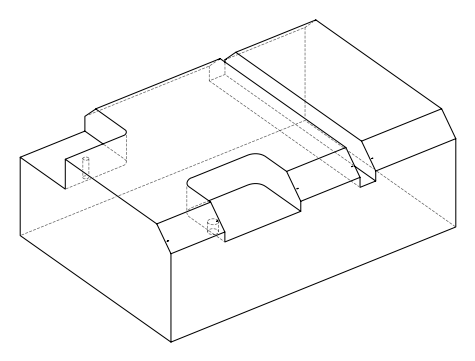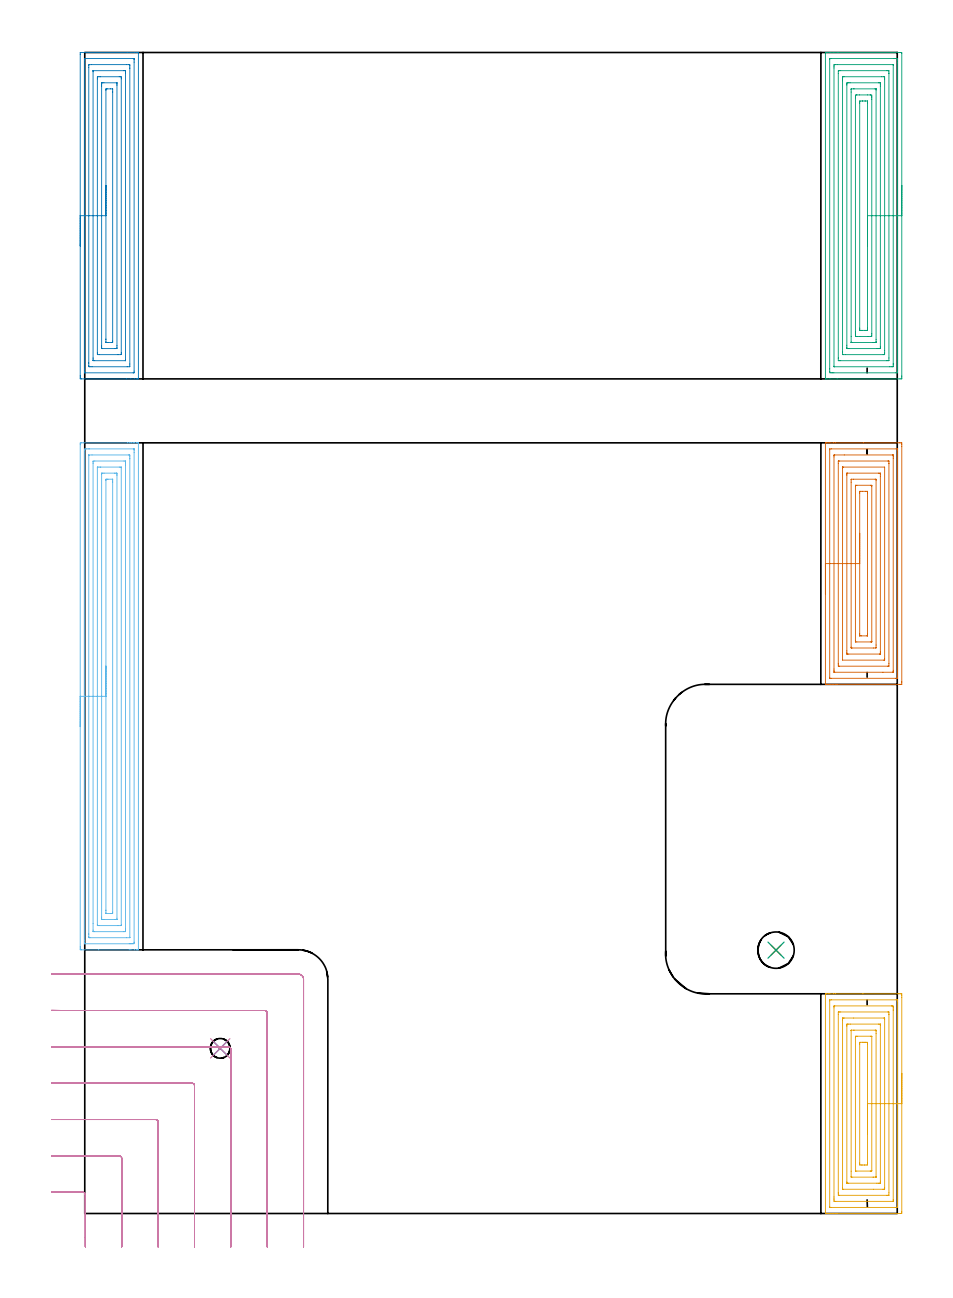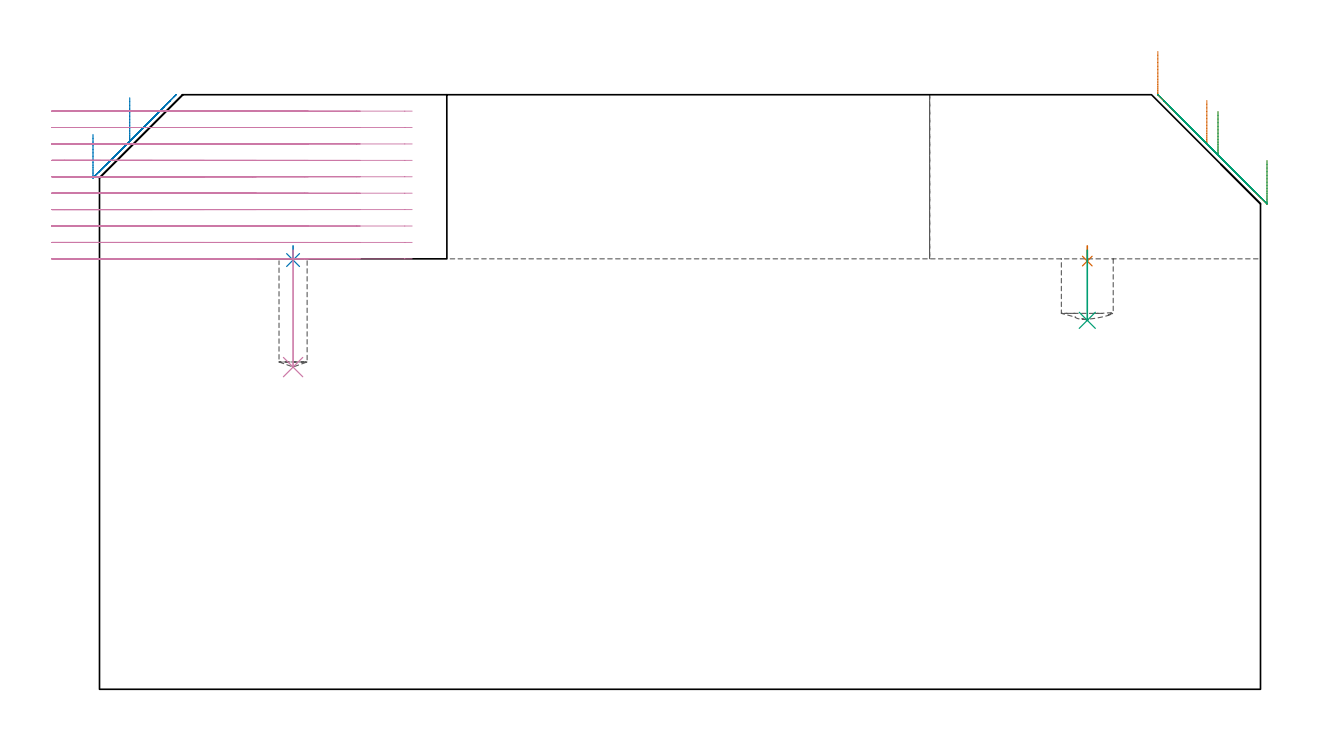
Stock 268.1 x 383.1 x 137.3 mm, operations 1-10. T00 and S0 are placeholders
(PLAN: 12 operations, 4 tool changes, 84.8 min)
(1 SPOT_DRILL | STEP1POCKET | NXT0321_9005460120000 | 0.04 min | 4175 mm3)
(2 SPOT_DRILL_1 | STEP1POCKET_1 | NXT0321_9005460120000 | 0.04 min | 4149 mm3)
(3 DRILL_BLIND_HOLE_INTO_CENTER | STEP1POCKET | NXT0301_128 | 0.07 min | 1577 mm3)
(4 DRILL_BLIND_HOLE_INTO_CENTER_1 | STEP1POCKET_1 | NXT0301_036 | 0.12 min | 812 mm3)
(5 AREA_MILL | FG_CHAMFER_SURFACE | UGT0205_001 | 5.67 min | 25658 mm3)
(6 AREA_MILL_1 | FG_CHAMFER_SURFACE_1 | UGT0205_001 | 9.72 min | 33712 mm3)
(7 AREA_MILL_2 | FG_CHAMFER_SURFACE_2 | UGT0205_001 | 6.19 min | 30589 mm3)
(8 AREA_MILL_3 | FG_CHAMFER_SURFACE_3 | UGT0205_001 | 6.38 min | 21287 mm3)
(9 AREA_MILL_4 | FG_CHAMFER_SURFACE_4 | UGT0205_001 | 8.21 min | 36836 mm3)
(10 MILL_CORNER_NOTCH_RECTANGULAR | CORNER_NOTCH_RECTANGULAR | NXT0201_012 | Follow Part, ap 4, ae 75% | 15.89 min | 258187 mm3)
(11 MILL_SLOT | SLOT_PARTIAL_RECTANGULAR | NXT0201_012 | Follow Part, ap 4, ae 75% | 20.29 min | 283174 mm3)
(12 MILL_RECTANGULAR_SLOT | SLOT_RECTANGULAR | NXT0201_012 | Follow Part, ap 4, ae 75% | 12.17 min | 206254 mm3)
(TOOL NXT0321_9005460120000 | NC Spot Drill, 142deg, 12mm, Carbide, Uncoated | D12 PA142 FL30 Z2)
(TOOL NXT0301_128 | Carbide Drill 12mm [861.1-1200-036A1-GP GC34] | D12 PA150 FL37.4 Z2)
(TOOL NXT0301_036 | Carbide Drill 6.5mm [860.1-0650-033A1-MM 2214] | D6.5 PA140 FL53 Z2)
(TOOL UGT0205_001 | Chamfer Mill 20 x 3 x 45 deg. | D20 FL50 Z2)
(TOOL NXT0201_012 | ENDMILL 16mm [2P460-1600-NA 1630] | D16 FL38 Z6)
(OP 1 SPOT_DRILL)
G17 G21 G94 G90
T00 M6
G54
G17 G0 G90 X228.1 Y86.9 S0 M3
G43 Z147.3 H0
G94 G81 G98 Z98.884 F250. R102.4
G80
M5
M2
(OP 2 SPOT_DRILL_1)
G17 G21 G94 G90
T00 M6
G54
G17 G0 G90 X44.7 Y54.5 S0 M3
G43 Z147.3 H0
G94 G81 G98 Z99.12 F250. R102.4
G80
M5
M2
(OP 3 DRILL_BLIND_HOLE_INTO_CENTER)
G17 G21 G94 G90
T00 M6
G54
G17 G0 G90 X228.1 Y86.9 S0 M3
G43 Z147.3 H1
G94 G81 G98 Z85.2 F250. R101.4
G80
M5
M2
(OP 4 DRILL_BLIND_HOLE_INTO_CENTER_1)
G17 G21 G94 G90
T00 M6
G54
G17 G0 G90 X44.7 Y54.5 S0 M3
G43 Z147.3 H1
G94 G81 G98 Z74.4 F250. R101.4
G80
M5
M2
(OP 5 AREA_MILL)
G17 G21 G94 G90
T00 M6
G54
G17 G0 G90 X269.6 Y46.25 S1061 M3
G43 Z147.3 H0
Z122.1
G94 G1 Y46.212 Z121.228 F250.
Y46.098 Z120.364
Y45.909 Z119.512
Y45.647 Z118.68
Y45.313 Z117.874
Y44.91 Z117.1
Y44.442 Z116.364
Y43.91 Z115.672
Y43.321 Z115.029
Y42.678 Z114.44
Y41.986 Z113.908
Y41.25 Z113.44
Y40.476 Z113.037
Y39.67 Z112.703
Y38.838 Z112.441
Y37.986 Z112.252
Y37.122 Z112.138
Y36.25 Z112.1
Y0.592
X269.596 Y0.275 Z112.102
X269.591 Y0.01 Z112.106
X269.321 Y0. Z112.376
X248.241 Z133.454
X247.65 Z134.044
X247.05 Z134.646
X246.759 Z134.937
X246.16 Z135.536
X245.869 Z135.826
X245.286 Z136.413
X244.978 Z136.721
X244.778 Z136.921
X244.443 Z137.248
X244.409 Z137.281
X244.402 Y0.007 Z137.288
X244.4 Y0.145 Z137.3
Y72.354
X244.403 Y72.49 Z137.288
X244.441 Y72.493 Z137.25
X244.778 Y72.5 Z136.921
X245.286 Z136.413
X245.869 Z135.826
X247.051 Z134.646
X247.65 Z134.044
X256.777 Z124.92
X268.431 Z113.266
X269.022 Y72.497 Z112.675
X269.591 Y72.493 Z112.106
X269.593 Y72.481 Z112.104
X269.599 Y71.908 Z112.101
X269.6 Y71.33 Z112.1
Y36.25
X268.186 Z113.514
Y2.32
X268.185 Y2.266 Z113.515
X268.181 Y2.157 Z113.519
X268.171 Y2.01 Z113.529
X268.131 Y2.007 Z113.569
X267.614 Y2.001 Z114.086
X246.242 Z135.458
X245.869 Y2.007 Z135.831
X245.822 Y2.01 Z135.878
X245.816 Y2.211 Z135.884
X245.815 Y2.32 Z135.885
X245.814 Y70.18 Z135.886
X245.815 Y70.235 Z135.885
X245.819 Y70.343 Z135.881
X245.829 Y70.49 Z135.871
X245.869 Y70.493 Z135.831
X246.386 Y70.499 Z135.314
X267.758 Z113.942
X268.131 Y70.493 Z113.569
X268.178 Y70.49 Z113.522
X268.183 Y70.289 Z113.517
X268.185 Y70.18 Z113.515
X268.186 Y36.25 Z113.514
X266.772 Z114.928
X266.771 Y4.628 Z114.929
X266.768 Y4.157 Z114.932
X266.766 Y4.053 Z114.934
X266.763 Y4.01 Z114.937
X266.665 Y4.006 Z115.035
X266.507 Y4.001 Z115.193
X247.806 Z133.894
X247.65 Y4.004 Z134.05
X247.493 Y4.01 Z134.207
X247.235 Y4.026 Z134.465
X247.233 Y4.157 Z134.467
X247.23 Y4.578 Z134.47
X247.229 Y5.049 Z134.471
X247.228 Y5.471 Z134.472
X247.229 Y67.872 Z134.471
X247.232 Y68.343 Z134.468
X247.234 Y68.447 Z134.466
X247.237 Y68.49 Z134.463
X247.335 Y68.494 Z134.365
X247.493 Y68.499 Z134.207
X266.194 Z115.506
X266.35 Y68.496 Z115.35
X266.507 Y68.49 Z115.193
X266.765 Y68.474 Z114.935
X266.767 Y68.343 Z114.933
X266.77 Y67.922 Z114.93
X266.771 Y67.451 Z114.929
X266.772 Y67.029 Z114.928
Y36.25
X265.357 Z116.343
Y6.832
X265.351 Y6.049 Z116.349
X265.343 Y6.01 Z116.357
X265.296 Y6.005 Z116.404
X265.192 Y6.002 Z116.508
X264.985 Y6. Z116.715
X264.569 Z117.131
X248.988 Z132.712
X248.797 Y6.002 Z132.903
X248.702 Y6.005 Z132.998
X248.658 Y6.01 Z133.042
X248.65 Y6.036 Z133.05
X248.643 Y6.729 Z133.057
Y6.832
Y65.668
X248.649 Y66.451 Z133.051
X248.657 Y66.49 Z133.043
X248.704 Y66.495 Z132.996
X248.808 Y66.498 Z132.892
X249.015 Y66.5 Z132.685
X249.431 Z132.269
X265.012 Z116.688
X265.203 Y66.499 Z116.497
X265.298 Y66.495 Z116.402
X265.342 Y66.49 Z116.358
X265.35 Y66.464 Z116.35
X265.357 Y65.771 Z116.343
Y65.668
Y36.25
X263.943 Z117.757
Y8.615
X263.942 Y8.351 Z117.758
X263.938 Y8.086 Z117.762
X263.936 Y8.018 Z117.764
X263.908 Y8.01 Z117.792
X263.832 Y8.005 Z117.868
X263.679 Y8.001 Z118.021
X263.402 Y8. Z118.298
X260.285 Z121.415
X250.321 Y8.001 Z131.379
X250.117 Y8.003 Z131.583
X250.082 Y8.006 Z131.618
X250.068 Y8.009 Z131.632
X250.064 Y8.034 Z131.636
X250.06 Y8.174 Z131.64
X250.057 Y8.35 Z131.643
Y63.885
X250.058 Y64.149 Z131.642
X250.062 Y64.414 Z131.638
X250.064 Y64.482 Z131.636
X250.092 Y64.49 Z131.608
X250.168 Y64.495 Z131.532
X250.321 Y64.499 Z131.379
X250.598 Y64.5 Z131.102
X253.715 Z127.985
X263.679 Y64.499 Z118.021
X263.883 Y64.497 Z117.817
X263.918 Y64.494 Z117.782
X263.932 Y64.491 Z117.768
X263.936 Y64.466 Z117.764
X263.94 Y64.326 Z117.76
X263.942 Y64.15 Z117.758
X263.943 Y36.25 Z117.757
X262.529 Z119.171
X262.528 Y10.658 Z119.172
X262.527 Y10.398 Z119.173
X262.524 Y10.082 Z119.176
X262.522 Y10.013 Z119.178
X262.427 Y10.007 Z119.273
X262.293 Y10.002 Z119.407
X261.898 Y10. Z119.802
X261.404 Z120.296
X252.102 Z129.598
X251.607 Y10.002 Z130.093
X251.5 Y10.008 Z130.2
X251.48 Y10.01 Z130.22
X251.477 Y10.046 Z130.223
X251.474 Y10.135 Z130.226
X251.472 Y10.398 Z130.228
X251.471 Y61.842 Z130.229
X251.473 Y62.102 Z130.227
X251.476 Y62.418 Z130.224
X251.478 Y62.487 Z130.222
X251.573 Y62.493 Z130.127
X251.707 Y62.498 Z129.993
X252.102 Y62.5 Z129.598
X252.596 Z129.104
X261.898 Z119.802
X262.393 Y62.498 Z119.307
X262.5 Y62.492 Z119.2
X262.52 Y62.49 Z119.18
X262.523 Y62.455 Z119.177
X262.526 Y62.364 Z119.174
X262.528 Y62.102 Z119.172
X262.529 Y36.25 Z119.171
X261.115 Z120.585
X261.114 Y12.181 Z120.586
Y12.074
X261.111 Y12.038 Z120.589
X261.108 Y12.016 Z120.592
X261.096 Y12.01 Z120.604
X261.007 Y12.006 Z120.693
X260.297 Y12. Z121.403
X260.117 Z121.583
X253.173 Z128.527
X252.993 Y12.003 Z128.707
X252.933 Y12.006 Z128.767
X252.892 Y12.011 Z128.808
X252.889 Y12.073 Z128.811
X252.886 Y12.181 Z128.814
X252.885 Y13.963 Z128.815
Y60.319
X252.886 Y60.426 Z128.814
X252.889 Y60.462 Z128.811
X252.892 Y60.484 Z128.808
X252.904 Y60.49 Z128.796
X252.993 Y60.494 Z128.707
X253.703 Y60.5 Z127.997
X253.883 Z127.817
X260.827 Z120.873
X261.007 Y60.497 Z120.693
X261.067 Y60.494 Z120.633
X261.108 Y60.489 Z120.592
X261.111 Y60.427 Z120.589
X261.114 Y60.319 Z120.586
Y60.212
X261.115 Y59.428 Z120.585
Y36.25
X259.7 Z122.
Y14.222
X259.697 Y14.096 Z122.003
X259.694 Y14.02 Z122.006
X259.653 Y14.01 Z122.048
X259.226 Y14.001 Z122.474
X259.19 Y14. Z122.51
X254.737 Z126.963
X254.356 Y14.007 Z127.344
X254.313 Y14.01 Z127.387
X254.306 Y14.036 Z127.394
X254.301 Y14.084 Z127.399
X254.3 Y14.131 Z127.4
Y58.278
X254.303 Y58.404 Z127.397
X254.306 Y58.48 Z127.394
X254.347 Y58.49 Z127.353
X254.774 Y58.499 Z126.926
X254.81 Y58.5 Z126.89
X259.263 Z122.437
X259.644 Y58.493 Z122.056
X259.687 Y58.49 Z122.013
X259.694 Y58.464 Z122.006
X259.699 Y58.416 Z122.001
X259.7 Y58.369 Z122.
Y36.25
X258.286 Z123.414
Y16.638
X258.282 Y16.217 Z123.418
X258.279 Y16.016 Z123.421
X258.076 Y16.007 Z123.624
X257.445 Y16.001 Z124.255
X257.192 Y16. Z124.508
X256.555 Y16.001 Z125.145
X256.3 Y16.002 Z125.4
X255.824 Y16.01 Z125.876
X255.721 Y16.025 Z125.979
X255.714 Y16.638 Z125.986
Y55.862
X255.718 Y56.283 Z125.982
X255.721 Y56.484 Z125.979
X255.924 Y56.493 Z125.776
X256.555 Y56.499 Z125.145
X256.808 Y56.5 Z124.892
X257.445 Y56.499 Z124.255
X257.7 Y56.498 Z124.
X258.176 Y56.49 Z123.524
X258.279 Y56.475 Z123.421
X258.286 Y55.862 Z123.414
Y36.25
Y35.378 Z123.452
Y34.514 Z123.566
Y33.662 Z123.754
Y32.83 Z124.017
Y32.024 Z124.351
Y31.25 Z124.753
Y30.514 Z125.222
Y29.822 Z125.753
Y29.179 Z126.343
Y28.59 Z126.986
Y28.058 Z127.678
Y27.59 Z128.414
Y27.187 Z129.188
Y26.853 Z129.994
Y26.591 Z130.826
Y26.402 Z131.677
Y26.288 Z132.542
Y26.25 Z133.414
G0 Z147.3
M5
M2
(OP 6 AREA_MILL_1)
G17 G21 G94 G90
T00 M6
G54
G17 G0 G90 X-1.5 Y160.65 S1061 M3
G43 Z147.3 H0
Z128.1
G94 G1 Y160.688 Z127.228 F250.
Y160.802 Z126.363
Y160.991 Z125.512
Y161.253 Z124.68
Y161.587 Z123.874
Y161.99 Z123.1
Y162.459 Z122.364
Y162.99 Z121.672
Y163.579 Z121.029
Y164.222 Z120.439
Y164.914 Z119.908
Y165.65 Z119.44
Y166.424 Z119.037
Y167.23 Z118.703
Y168.062 Z118.441
Y168.914 Z118.252
Y169.778 Z118.138
Y170.65 Z118.1
Y253.688
X-1.497 Y254.083 Z118.102
X-1.492 Y254.29 Z118.105
X-1.11 Y254.295 Z118.488
X-0.509 Y254.3 Z119.088
X14.078 Z133.672
X14.678 Z134.272
X15.231 Z134.828
X15.555 Z135.151
X16.108 Z135.704
X16.432 Z136.027
X17.081 Z136.68
X17.411 Z137.011
X17.557 Y254.298 Z137.15
X17.698 Y254.29 Z137.288
X17.7 Y254.135 Z137.3
Y87.165
X17.698 Y87.01 Z137.288
X17.557 Y87.002 Z137.15
X17.411 Y87. Z137.01
X17.081 Z136.68
X16.432 Z136.027
X15.231 Z134.828
X14.678 Z134.272
X4.592 Z124.189
X-1.11 Z118.488
X-1.492 Y87.01 Z118.105
X-1.497 Y87.218 Z118.102
X-1.499 Y87.612 Z118.101
X-1.5 Y88.009 Z118.1
Y170.65
X-0.086 Z119.514
X-0.085 Y251.753 Z119.515
X-0.084 Y251.903 Z119.516
X-0.079 Y252.265 Z119.521
X0.263 Y252.291 Z119.863
X0.645 Y252.297 Z120.245
X1.132 Y252.3 Z120.732
X1.522 Z121.122
X16.042 Z135.642
X16.218 Y252.298 Z135.818
X16.247 Y252.295 Z135.847
X16.275 Y252.291 Z135.875
X16.279 Y252.253 Z135.879
X16.284 Y252.054 Z135.884
X16.285 Y251.903 Z135.885
X16.286 Y251.159 Z135.886
X16.285 Y89.547 Z135.885
X16.284 Y89.397 Z135.884
X16.279 Y89.035 Z135.879
X15.936 Y89.009 Z135.536
X15.555 Y89.003 Z135.155
X15.068 Y89. Z134.668
X14.678 Z134.278
X0.158 Z119.758
X-0.018 Y89.002 Z119.582
X-0.048 Y89.005 Z119.552
X-0.075 Y89.009 Z119.525
X-0.079 Y89.047 Z119.521
X-0.084 Y89.246 Z119.516
X-0.085 Y89.397 Z119.515
X-0.086 Y90.141 Z119.514
Y170.65
X1.328 Z120.928
X1.329 Y250.117 Z120.929
X1.33 Y250.215 Z120.93
X1.333 Y250.264 Z120.933
X1.335 Y250.283 Z120.935
X1.348 Y250.294 Z120.948
X2.399 Y250.3 Z121.999
X14.5 Y250.299 Z134.1
X14.678 Y250.295 Z134.278
X14.852 Y250.29 Z134.452
X14.864 Y250.117 Z134.464
X14.868 Y249.924 Z134.468
X14.871 Y249.224 Z134.471
Y249.027
Y91.183
X14.87 Y91.085 Z134.47
X14.867 Y91.036 Z134.467
X14.865 Y91.017 Z134.465
X14.852 Y91.006 Z134.452
X13.801 Y91. Z133.401
X1.7 Y91.001 Z121.3
X1.522 Y91.005 Z121.122
X1.348 Y91.01 Z120.948
X1.335 Y91.183 Z120.935
X1.332 Y91.376 Z120.932
X1.329 Y92.076 Z120.929
Y92.273
X1.328 Y170.65 Z120.928
X2.743 Z122.343
Y247.438
X2.745 Y247.978 Z122.345
X2.749 Y248.162 Z122.349
X2.754 Y248.29 Z122.354
X3.307 Y248.3 Z122.907
X12.955 Z132.555
X13.345 Y248.293 Z132.945
X13.438 Y248.29 Z133.038
X13.45 Y248.234 Z133.05
X13.452 Y248.165 Z133.052
X13.456 Y247.789 Z133.056
X13.457 Y247.438 Z133.057
Y246.895
Y93.862
X13.454 Y93.322 Z133.054
X13.451 Y93.138 Z133.051
X13.446 Y93.01 Z133.046
X12.893 Y93. Z132.493
X3.245 Z122.845
X2.855 Y93.007 Z122.455
X2.762 Y93.01 Z122.362
X2.75 Y93.066 Z122.35
X2.748 Y93.135 Z122.348
X2.744 Y93.511 Z122.344
X2.743 Y95.648 Z122.343
Y170.65
X4.157 Z123.757
Y246.097
X4.159 Y246.208 Z123.759
X4.161 Y246.263 Z123.761
X4.163 Y246.283 Z123.763
X4.183 Y246.29 Z123.783
X4.397 Y246.297 Z123.997
X5.03 Y246.3 Z124.63
X5.271 Z124.871
X11.411 Y246.299 Z131.011
X11.908 Y246.293 Z131.508
X12.025 Y246.29 Z131.625
X12.037 Y246.283 Z131.637
X12.039 Y246.262 Z131.639
X12.041 Y246.208 Z131.641
X12.042 Y246.097 Z131.642
Y95.203
X12.041 Y95.092 Z131.641
X12.039 Y95.037 Z131.639
X12.037 Y95.017 Z131.637
X12.017 Y95.01 Z131.617
X11.803 Y95.003 Z131.403
X11.17 Y95. Z130.77
X10.929 Z130.529
X4.788 Y95.001 Z124.388
X4.292 Y95.007 Z123.892
X4.175 Y95.01 Z123.775
X4.163 Y95.017 Z123.763
X4.161 Y95.038 Z123.761
X4.159 Y95.092 Z123.759
X4.157 Y95.203 Z123.757
Y170.65
X5.571 Z125.171
Y243.867
X5.572 Y244.208 Z125.172
X5.575 Y244.257 Z125.175
X5.577 Y244.281 Z125.177
X5.59 Y244.29 Z125.19
X5.694 Y244.295 Z125.294
X5.907 Y244.298 Z125.507
X6.359 Y244.3 Z125.959
X9.867 Z129.467
X10.293 Y244.299 Z129.893
X10.435 Y244.298 Z130.035
X10.548 Y244.294 Z130.148
X10.617 Y244.29 Z130.217
X10.622 Y244.208 Z130.222
X10.626 Y243.867 Z130.226
X10.628 Y243.525 Z130.228
X10.629 Y97.433 Z130.229
X10.628 Y97.092 Z130.228
X10.625 Y97.043 Z130.225
X10.622 Y97.019 Z130.222
X10.61 Y97.01 Z130.21
X10.505 Y97.005 Z130.105
X10.293 Y97.002 Z129.893
X9.841 Y97. Z129.441
X6.333 Z125.933
X5.907 Z125.507
X5.765 Y97.002 Z125.365
X5.652 Y97.006 Z125.252
X5.583 Y97.01 Z125.183
X5.578 Y97.092 Z125.178
X5.574 Y97.433 Z125.174
X5.572 Y97.775 Z125.172
X5.571 Y170.65 Z125.171
X6.985 Z126.585
Y241.876
X6.987 Y242.081 Z126.587
X6.99 Y242.252 Z126.59
X6.992 Y242.286 Z126.592
X7.088 Y242.292 Z126.688
X7.231 Y242.297 Z126.831
X7.446 Y242.3 Z127.046
X7.661 Z127.261
X9.202 Y242.298 Z128.802
X9.207 Y242.294 Z128.807
X9.21 Y242.29 Z128.81
X9.213 Y242.081 Z128.813
X9.215 Y241.393 Z128.815
Y241.188
X9.214 Y99.424 Z128.814
X9.213 Y99.219 Z128.813
X9.21 Y99.048 Z128.81
X9.208 Y99.014 Z128.808
X9.112 Y99.008 Z128.712
X8.969 Y99.003 Z128.569
X8.753 Y99. Z128.353
X8.538 Z128.138
X6.998 Y99.001 Z126.598
X6.993 Y99.006 Z126.593
X6.99 Y99.01 Z126.59
X6.987 Y99.219 Z126.587
X6.985 Y99.907 Z126.585
Y100.112
Y170.65
Y171.522 Z126.623
Y172.387 Z126.737
Y173.238 Z126.926
Y174.07 Z127.188
Y174.876 Z127.522
Y175.65 Z127.925
Y176.386 Z128.394
Y177.078 Z128.925
Y177.721 Z129.514
Y178.31 Z130.157
Y178.842 Z130.849
Y179.31 Z131.585
Y179.713 Z132.359
Y180.047 Z133.165
Y180.309 Z133.997
Y180.498 Z134.849
Y180.612 Z135.714
Y180.65 Z136.585
G0 Z147.3
M5
M2
(OP 7 AREA_MILL_2)
G17 G21 G94 G90
T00 M6
G54
G17 G0 G90 X244.4 Y204.45 S1061 M3
G43 Z147.3 H0
G94 G1 Y204.488 Z146.428 F250.
Y204.602 Z145.563
Y204.791 Z144.712
Y205.053 Z143.88
Y205.387 Z143.074
Y205.79 Z142.3
Y206.258 Z141.564
Y206.79 Z140.872
Y207.379 Z140.229
Y208.022 Z139.64
Y208.714 Z139.108
Y209.45 Z138.64
Y210.224 Z138.237
Y211.03 Z137.903
Y211.862 Z137.641
Y212.713 Z137.452
Y213.578 Z137.338
Y214.45 Z137.3
Y254.146
X244.402 Y254.292 Z137.288
X244.409 Y254.294 Z137.282
X244.445 Y254.297 Z137.246
X244.799 Y254.3 Z136.9
X245.255 Z136.445
X245.869 Z135.826
X247.066 Z134.631
X247.65 Z134.044
X256.927 Z124.77
X268.73 Z112.967
X269.022 Y254.298 Z112.675
X269.591 Y254.293 Z112.106
X269.593 Y254.273 Z112.104
X269.598 Y253.7 Z112.102
X269.6 Y253.121 Z112.1
Y175.513
X269.599 Y175.2 Z112.101
X269.593 Y174.627 Z112.104
X269.591 Y174.607 Z112.106
X269.022 Y174.6 Z112.675
X248.248 Z133.446
X247.65 Z134.044
X247.066 Z134.631
X246.759 Z134.937
X246.176 Z135.521
X245.869 Z135.826
X245.255 Z136.445
X244.978 Z136.721
X244.799 Z136.901
X244.446 Z137.245
X244.409 Z137.281
X244.402 Y174.607 Z137.288
X244.4 Y174.753 Z137.3
Y214.45
X245.814 Z135.886
X245.815 Y252.025 Z135.885
X245.819 Y252.134 Z135.881
X245.827 Y252.29 Z135.873
X245.869 Y252.293 Z135.831
X246.376 Y252.299 Z135.324
X267.749 Z113.951
X268.131 Y252.292 Z113.569
X268.179 Y252.289 Z113.521
X268.184 Y252.08 Z113.516
X268.185 Y251.971 Z113.515
Y176.875
X268.181 Y176.766 Z113.519
X268.172 Y176.61 Z113.528
X268.131 Y176.607 Z113.569
X267.623 Y176.601 Z114.077
X246.251 Z135.449
X245.869 Y176.608 Z135.831
X245.821 Y176.612 Z135.879
X245.816 Y176.82 Z135.884
X245.814 Y176.929 Z135.886
Y214.45
X247.228 Z134.472
X247.229 Y249.662 Z134.471
X247.23 Y250.132 Z134.47
X247.233 Y250.237 Z134.467
X247.235 Y250.281 Z134.465
X247.315 Y250.29 Z134.385
X247.484 Y250.298 Z134.216
X250.62 Y250.3 Z131.08
X266.518 Y250.299 Z115.182
X266.63 Y250.297 Z115.07
X266.719 Y250.293 Z114.981
X266.765 Y250.287 Z114.935
X266.767 Y250.271 Z114.933
X266.769 Y250.132 Z114.931
X266.771 Y249.71 Z114.929
X266.772 Y249.24 Z114.928
X266.771 Y179.238 Z114.929
X266.769 Y178.768 Z114.931
X266.767 Y178.663 Z114.933
X266.765 Y178.619 Z114.935
X266.685 Y178.61 Z115.015
X266.516 Y178.602 Z115.184
X263.38 Y178.6 Z118.32
X247.482 Y178.601 Z134.218
X247.37 Y178.603 Z134.33
X247.281 Y178.607 Z134.419
X247.235 Y178.613 Z134.465
X247.233 Y178.629 Z134.467
X247.23 Y178.768 Z134.47
X247.229 Y179.19 Z134.471
X247.228 Y179.66 Z134.472
Y214.45
X248.643 Z133.057
Y247.456
X248.647 Y248.24 Z133.053
X248.649 Y248.288 Z133.051
X248.694 Y248.292 Z133.006
X248.799 Y248.297 Z132.901
X249.009 Y248.299 Z132.691
X265.011 Z116.689
X265.209 Y248.297 Z116.491
X265.307 Y248.294 Z116.393
X265.35 Y248.29 Z116.35
X265.351 Y248.256 Z116.349
X265.357 Y247.559 Z116.343
Y247.456
Y181.444
X265.353 Y180.66 Z116.347
X265.35 Y180.612 Z116.35
X265.306 Y180.608 Z116.394
X265.201 Y180.603 Z116.499
X264.991 Y180.601 Z116.709
X248.989 Z132.711
X248.791 Y180.603 Z132.909
X248.693 Y180.606 Z133.007
X248.65 Y180.61 Z133.05
X248.649 Y180.644 Z133.051
X248.643 Y181.341 Z133.057
Y181.444
Y214.45
X250.057 Z131.643
Y245.936
X250.059 Y246.201 Z131.641
X250.061 Y246.276 Z131.639
X250.064 Y246.291 Z131.636
X250.068 Y246.294 Z131.632
X250.086 Y246.297 Z131.614
X250.164 Y246.299 Z131.536
X250.321 Y246.3 Z131.379
X263.943 Y246.299 Z117.757
Y182.964
X263.941 Y182.699 Z117.759
X263.939 Y182.624 Z117.761
X263.936 Y182.609 Z117.764
X263.932 Y182.606 Z117.768
X263.914 Y182.603 Z117.786
X263.836 Y182.601 Z117.864
X263.679 Y182.6 Z118.021
X250.058 Z131.642
X250.057 Y214.45 Z131.643
X251.471 Z130.229
Y243.628
X251.472 Y243.888 Z130.228
X251.475 Y244.204 Z130.225
X251.478 Y244.28 Z130.222
X251.48 Y244.29 Z130.22
X251.504 Y244.294 Z130.196
X251.553 Y244.297 Z130.147
X251.691 Y244.3 Z130.009
X261.898 Z119.802
X262.379 Y244.298 Z119.321
X262.498 Y244.292 Z119.202
X262.522 Y244.289 Z119.178
X262.524 Y244.248 Z119.176
X262.527 Y244.149 Z119.173
X262.528 Y243.888 Z119.172
X262.529 Y243.255 Z119.171
Y185.272
X262.528 Y185.012 Z119.172
X262.525 Y184.696 Z119.175
X262.522 Y184.62 Z119.178
X262.52 Y184.61 Z119.18
X262.496 Y184.606 Z119.204
X262.446 Y184.603 Z119.254
X262.309 Y184.6 Z119.391
X252.102 Z129.598
X251.621 Y184.602 Z130.079
X251.502 Y184.608 Z130.198
X251.478 Y184.611 Z130.222
X251.476 Y184.652 Z130.224
X251.473 Y184.751 Z130.227
X251.472 Y185.012 Z130.228
X251.471 Y185.645 Z130.229
Y214.45
X252.885 Z128.815
Y241.319
X252.89 Y242.103 Z128.81
X252.892 Y242.205 Z128.808
X252.901 Y242.29 Z128.799
X252.993 Y242.292 Z128.707
X253.688 Y242.299 Z128.012
X260.813 Z120.887
X261.007 Y242.293 Z120.693
X261.071 Y242.29 Z120.629
X261.108 Y242.275 Z120.592
X261.111 Y242.211 Z120.589
X261.113 Y242.103 Z120.587
X261.114 Y241.996 Z120.586
Y187.581
X261.11 Y186.796 Z120.59
X261.108 Y186.695 Z120.592
X261.099 Y186.61 Z120.601
X261.007 Y186.608 Z120.693
X260.312 Y186.601 Z121.388
X253.187 Z128.513
X252.993 Y186.607 Z128.707
X252.929 Y186.61 Z128.771
X252.892 Y186.625 Z128.808
X252.889 Y186.689 Z128.811
X252.887 Y186.796 Z128.813
X252.886 Y186.904 Z128.814
X252.885 Y214.45 Z128.815
X254.299 Z127.401
X254.3 Y240.061 Z127.4
X254.301 Y240.187 Z127.399
X254.304 Y240.271 Z127.396
X254.307 Y240.288 Z127.393
X254.313 Y240.292 Z127.387
X254.338 Y240.295 Z127.362
X254.774 Y240.3 Z126.926
X259.246 Z122.454
X259.655 Y240.29 Z122.045
X259.694 Y240.284 Z122.006
X259.697 Y240.253 Z122.003
X259.699 Y240.206 Z122.001
X259.7 Y240.159 Z122.
Y239.844
Y188.839
X259.699 Y188.713 Z122.001
X259.696 Y188.629 Z122.004
X259.693 Y188.612 Z122.007
X259.687 Y188.608 Z122.013
X259.662 Y188.605 Z122.038
X259.226 Y188.6 Z122.474
X254.754 Z126.946
X254.345 Y188.61 Z127.355
X254.306 Y188.616 Z127.394
X254.303 Y188.647 Z127.397
X254.301 Y188.694 Z127.399
X254.3 Y188.74 Z127.4
Y189.056
X254.299 Y214.45 Z127.401
X255.714 Z125.986
Y237.643
X255.717 Y238.064 Z125.983
X255.721 Y238.273 Z125.979
X255.722 Y238.29 Z125.978
X255.748 Y238.293 Z125.952
X255.806 Y238.297 Z125.894
X255.9 Y238.3 Z125.8
X256.555 Z125.145
X257.68 Z124.02
X258.182 Y238.298 Z123.518
X258.233 Y238.295 Z123.467
X258.269 Y238.29 Z123.431
X258.28 Y238.285 Z123.42
X258.281 Y238.267 Z123.419
X258.284 Y238.076 Z123.416
X258.286 Y237.693 Z123.414
Y237.643
Y191.257
X258.283 Y190.836 Z123.417
X258.279 Y190.627 Z123.421
X258.278 Y190.61 Z123.422
X258.252 Y190.607 Z123.448
X258.194 Y190.603 Z123.506
X258.1 Y190.6 Z123.6
X256.32 Z125.38
X255.818 Y190.602 Z125.882
X255.767 Y190.605 Z125.933
X255.731 Y190.61 Z125.969
X255.72 Y190.615 Z125.98
X255.719 Y190.633 Z125.981
X255.716 Y190.824 Z125.984
X255.714 Y191.207 Z125.986
Y191.257
Y214.45
Y215.322 Z126.024
Y216.186 Z126.138
Y217.038 Z126.327
Y217.87 Z126.589
Y218.676 Z126.923
Y219.45 Z127.326
Y220.186 Z127.795
Y220.878 Z128.326
Y221.521 Z128.915
Y222.11 Z129.558
Y222.641 Z130.251
Y223.11 Z130.986
Y223.513 Z131.76
Y223.847 Z132.566
Y224.109 Z133.398
Y224.298 Z134.25
Y224.412 Z135.115
Y224.45 Z135.986
G0 Z147.3
M5
M2
(OP 8 AREA_MILL_3)
G17 G21 G94 G90
T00 M6
G54
G17 G0 G90 X-1.5 Y319.25 S1061 M3
G43 Z147.3 H0
Z128.1
G94 G1 Y319.288 Z127.228 F250.
Y319.402 Z126.364
Y319.591 Z125.512
Y319.853 Z124.68
Y320.187 Z123.874
Y320.59 Z123.1
Y321.058 Z122.364
Y321.589 Z121.672
Y322.179 Z121.029
Y322.822 Z120.44
Y323.514 Z119.908
Y324.25 Z119.44
Y325.024 Z119.037
Y325.83 Z118.703
Y326.662 Z118.441
Y327.513 Z118.252
Y328.378 Z118.138
Y329.25 Z118.1
Y382.467
X-1.495 Y382.968 Z118.103
X-1.492 Y383.09 Z118.106
X-1.366 Y383.1 Z118.232
X14.058 Z133.653
X16.432 Z136.027
X17.161 Z136.76
X17.376 Z136.976
X17.54 Y383.097 Z137.133
X17.697 Y383.09 Z137.289
X17.7 Y382.914 Z137.3
Y275.586
X17.697 Y275.41 Z137.289
X17.54 Y275.403 Z137.133
X17.376 Y275.4 Z136.976
X17.16 Z136.76
X16.432 Z136.027
X15.192 Z134.788
X13.801 Z133.397
X-1.11 Z118.488
X-1.493 Y275.41 Z118.105
X-1.496 Y275.638 Z118.102
X-1.499 Y276.033 Z118.101
X-1.5 Y276.431 Z118.1
Y329.25
X-0.086 Z119.514
X-0.085 Y380.528 Z119.515
X-0.079 Y381.088 Z119.521
X-0.017 Y381.092 Z119.583
X0.093 Y381.097 Z119.693
X0.232 Y381.1 Z119.832
X16.02 Y381.099 Z135.62
X16.215 Y381.095 Z135.815
X16.25 Y381.091 Z135.85
X16.279 Y381.085 Z135.879
X16.28 Y381.04 Z135.88
X16.284 Y380.829 Z135.884
X16.285 Y380.678 Z135.885
X16.286 Y379.934 Z135.886
X16.285 Y277.971 Z135.885
X16.279 Y277.412 Z135.879
X16.216 Y277.408 Z135.816
X16.106 Y277.403 Z135.706
X15.968 Y277.401 Z135.568
X0.18 Z119.78
X-0.015 Y277.405 Z119.585
X-0.05 Y277.409 Z119.55
X-0.079 Y277.415 Z119.521
X-0.08 Y277.46 Z119.52
X-0.084 Y277.671 Z119.516
X-0.085 Y277.822 Z119.515
X-0.086 Y278.566 Z119.514
Y329.25
X1.328 Z120.928
X1.329 Y378.192 Z120.929
X1.334 Y378.89 Z120.934
X1.335 Y379.079 Z120.935
X1.522 Y379.09 Z121.122
X2.194 Y379.099 Z121.794
X13.801 Y379.1 Z133.401
X14.475 Y379.097 Z134.075
X14.678 Y379.09 Z134.278
X14.865 Y379.077 Z134.465
X14.868 Y378.89 Z134.468
X14.87 Y378.694 Z134.47
X14.871 Y377.995 Z134.471
Y377.798
Y280.308
X14.866 Y279.61 Z134.466
X14.864 Y279.42 Z134.464
X14.678 Y279.41 Z134.278
X14.006 Y279.401 Z133.606
X2.399 Y279.4 Z121.999
X1.725 Y279.403 Z121.325
X1.522 Y279.41 Z121.122
X1.335 Y279.423 Z120.935
X1.332 Y279.61 Z120.932
X1.33 Y279.806 Z120.93
X1.329 Y280.505 Z120.929
X1.328 Y280.702 Z120.928
Y329.25
X2.743 Z122.343
Y376.75
X2.744 Y376.931 Z122.344
X2.748 Y377.075 Z122.348
X2.75 Y377.09 Z122.35
X2.757 Y377.093 Z122.357
X2.783 Y377.097 Z122.383
X2.838 Y377.099 Z122.438
X12.924 Y377.1 Z132.524
X13.362 Y377.09 Z132.962
X13.451 Y377.077 Z133.051
X13.454 Y377.014 Z133.054
X13.455 Y376.947 Z133.055
X13.457 Y376.557 Z133.057
Y376.206
Y281.75
X13.455 Y281.569 Z133.055
X13.452 Y281.425 Z133.052
X13.45 Y281.41 Z133.05
X13.443 Y281.407 Z133.043
X13.417 Y281.403 Z133.017
X13.362 Y281.401 Z132.962
X3.276 Y281.4 Z122.876
X2.838 Y281.41 Z122.438
X2.749 Y281.423 Z122.349
X2.746 Y281.486 Z122.346
X2.745 Y281.553 Z122.345
X2.743 Y281.943 Z122.343
Y282.294
Y329.25
X4.157 Z123.757
Y374.414
X4.161 Y374.863 Z123.761
X4.164 Y375.076 Z123.764
X4.37 Y375.091 Z123.97
X5.03 Y375.099 Z124.63
X5.238 Y375.1 Z124.838
X11.379 Y375.099 Z130.979
X11.917 Y375.09 Z131.517
X12.036 Y375.075 Z131.636
X12.039 Y374.863 Z131.639
X12.043 Y374.421 Z131.643
Y284.086
X12.039 Y283.637 Z131.639
X12.036 Y283.424 Z131.636
X11.83 Y283.409 Z131.43
X11.17 Y283.401 Z130.77
X10.962 Y283.4 Z130.562
X4.821 Y283.401 Z124.421
X4.283 Y283.41 Z123.883
X4.164 Y283.424 Z123.764
X4.161 Y283.636 Z123.761
X4.157 Y284.078 Z123.757
Y329.25
X5.571 Z125.171
Y372.077
X5.573 Y372.629 Z125.173
X5.575 Y372.967 Z125.175
X5.578 Y373.077 Z125.178
X5.677 Y373.09 Z125.277
X5.907 Y373.094 Z125.507
X6.323 Y373.099 Z125.923
X10.447 Z130.047
X10.57 Y373.096 Z130.17
X10.608 Y373.092 Z130.208
X10.622 Y373.089 Z130.222
X10.623 Y373.068 Z130.223
X10.626 Y372.971 Z130.226
X10.628 Y372.629 Z130.228
X10.629 Y372.286 Z130.229
Y286.423
X10.627 Y285.871 Z130.227
X10.625 Y285.533 Z130.225
X10.622 Y285.423 Z130.222
X10.523 Y285.41 Z130.123
X10.293 Y285.406 Z129.893
X9.877 Y285.401 Z129.477
X5.753 Z125.353
X5.63 Y285.404 Z125.23
X5.592 Y285.408 Z125.192
X5.578 Y285.411 Z125.178
X5.576 Y285.432 Z125.176
X5.574 Y285.528 Z125.174
X5.572 Y285.871 Z125.172
X5.571 Y286.214 Z125.171
Y329.25
X6.985 Z126.585
X6.986 Y370.635 Z126.586
X6.987 Y370.84 Z126.587
X6.99 Y371.012 Z126.59
X6.992 Y371.089 Z126.592
X7.151 Y371.093 Z126.751
X7.408 Y371.099 Z127.008
X8.539 Y371.1 Z128.139
X9.163 Y371.098 Z128.763
X9.196 Y371.093 Z128.796
X9.208 Y371.089 Z128.808
X9.21 Y371.049 Z128.81
X9.213 Y370.84 Z128.813
X9.215 Y370.151 Z128.815
Y369.945
X9.214 Y287.865 Z128.814
X9.213 Y287.66 Z128.813
X9.21 Y287.488 Z128.81
X9.208 Y287.411 Z128.808
X9.048 Y287.407 Z128.648
X8.792 Y287.401 Z128.392
X7.661 Y287.4 Z127.261
X7.037 Y287.402 Z126.637
X7.004 Y287.407 Z126.604
X6.992 Y287.411 Z126.592
X6.99 Y287.451 Z126.59
X6.987 Y287.66 Z126.587
X6.985 Y288.349 Z126.585
Y288.554
Y329.25
Y330.121 Z126.623
Y330.986 Z126.737
Y331.838 Z126.926
Y332.67 Z127.188
Y333.476 Z127.522
Y334.25 Z127.925
Y334.986 Z128.394
Y335.678 Z128.925
Y336.321 Z129.514
Y336.91 Z130.157
Y337.441 Z130.85
Y337.91 Z131.585
Y338.313 Z132.359
Y338.647 Z133.165
Y338.909 Z133.997
Y339.098 Z134.849
Y339.212 Z135.714
Y339.25 Z136.585
G0 Z147.3
M5
M2
(OP 9 AREA_MILL_4)
G17 G21 G94 G90
T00 M6
G54
G17 G0 G90 X269.6 Y339.25 S1061 M3
G43 Z147.3 H0
Z122.1
G94 G1 Y339.212 Z121.228 F250.
Y339.098 Z120.364
Y338.909 Z119.512
Y338.647 Z118.68
Y338.313 Z117.874
Y337.91 Z117.1
Y337.442 Z116.364
Y336.91 Z115.672
Y336.321 Z115.029
Y335.678 Z114.44
Y334.986 Z113.909
Y334.25 Z113.44
Y333.476 Z113.037
Y332.67 Z112.703
Y331.838 Z112.441
Y330.987 Z112.252
Y330.122 Z112.138
Y329.25 Z112.1
Y276.347
X269.599 Y276.033 Z112.101
X269.594 Y275.458 Z112.104
X269.592 Y275.408 Z112.106
X269.022 Y275.4 Z112.676
X248.28 Z133.416
X245.869 Z135.827
X244.88 Z136.82
X244.455 Z137.236
X244.409 Z137.281
X244.402 Y275.407 Z137.288
X244.4 Y275.585 Z137.3
Y382.914
X244.403 Y383.09 Z137.288
X244.453 Y383.093 Z137.239
X244.88 Y383.1 Z136.82
X245.129 Z136.57
X245.869 Z135.827
X247.129 Z134.568
X248.54 Z133.156
X269.022 Z112.676
X269.284 Y383.098 Z112.413
X269.592 Y383.09 Z112.106
X269.599 Y382.782 Z112.099
X269.6 Y329.25 Z112.1
X268.186 Z113.514
X268.185 Y277.712 Z113.515
X268.183 Y277.603 Z113.517
X268.177 Y277.41 Z113.523
X268.131 Y277.408 Z113.569
X267.659 Y277.401 Z114.041
X247.179 Y277.4 Z134.521
X246.759 Y277.401 Z134.941
X246.286 Y277.403 Z135.414
X245.869 Y277.41 Z135.831
X245.821 Y277.822 Z135.879
X245.818 Y277.872 Z135.882
X245.814 Y278.716 Z135.886
Y278.771
X245.815 Y380.788 Z135.885
X245.817 Y380.897 Z135.883
X245.823 Y381.09 Z135.877
X245.869 Y381.092 Z135.831
X246.341 Y381.099 Z135.359
X266.821 Y381.1 Z114.879
X267.241 Y381.099 Z114.459
X267.714 Y381.097 Z113.986
X268.131 Y381.09 Z113.569
X268.179 Y380.678 Z113.521
X268.182 Y380.628 Z113.518
X268.186 Y379.784 Z113.514
Y379.729
Y329.25
X266.772 Z114.928
X266.771 Y280.505 Z114.929
X266.77 Y280.083 Z114.93
X266.765 Y279.61 Z114.935
X266.762 Y279.41 Z114.938
X266.557 Y279.403 Z115.143
X266.35 Y279.401 Z115.35
X265.669 Y279.4 Z116.031
X247.44 Y279.401 Z134.26
X247.301 Y279.404 Z134.399
X247.251 Y279.409 Z134.449
X247.234 Y279.413 Z134.466
X247.233 Y279.42 Z134.467
X247.23 Y279.47 Z134.47
X247.229 Y279.61 Z134.471
Y377.995
X247.23 Y378.417 Z134.47
X247.235 Y378.89 Z134.465
X247.238 Y379.09 Z134.462
X247.443 Y379.097 Z134.257
X247.65 Y379.099 Z134.05
X248.331 Y379.1 Z133.369
X266.56 Y379.099 Z115.14
X266.699 Y379.096 Z115.001
X266.749 Y379.091 Z114.951
X266.766 Y379.087 Z114.934
X266.767 Y379.08 Z114.933
X266.77 Y379.031 Z114.93
X266.771 Y378.89 Z114.929
X266.772 Y329.25 Z114.928
X265.357 Z116.343
Y282.294
X265.351 Y281.509 Z116.349
X265.342 Y281.41 Z116.358
X265.236 Y281.405 Z116.464
X265.014 Y281.402 Z116.686
X264.569 Y281.4 Z117.131
X249.431 Z132.269
X248.986 Y281.402 Z132.714
X248.763 Y281.405 Z132.937
X248.658 Y281.41 Z133.042
X248.65 Y281.482 Z133.05
X248.643 Y282.19 Z133.057
Y282.294
Y376.206
X248.649 Y376.991 Z133.051
X248.658 Y377.09 Z133.042
X248.764 Y377.095 Z132.936
X248.986 Y377.098 Z132.714
X249.431 Y377.1 Z132.269
X264.569 Z117.131
X265.014 Y377.098 Z116.686
X265.237 Y377.095 Z116.463
X265.342 Y377.09 Z116.358
X265.35 Y377.018 Z116.35
X265.357 Y376.31 Z116.343
Y376.206
Y329.25
X263.943 Z117.757
Y284.711
X263.942 Y284.083 Z117.758
X263.94 Y283.82 Z117.76
X263.936 Y283.552 Z117.764
X263.927 Y283.41 Z117.773
X263.848 Y283.407 Z117.852
X263.679 Y283.403 Z118.021
X263.467 Y283.4 Z118.233
X251.001 Z130.699
X250.321 Y283.402 Z131.379
X250.107 Y283.404 Z131.593
X250.065 Y283.41 Z131.635
X250.063 Y283.42 Z131.637
X250.06 Y283.451 Z131.64
X250.057 Y284.083 Z131.643
Y284.348
Y373.789
X250.058 Y374.418 Z131.642
X250.059 Y374.68 Z131.641
X250.064 Y374.948 Z131.636
X250.073 Y375.09 Z131.627
X250.152 Y375.094 Z131.549
X250.321 Y375.097 Z131.379
X250.533 Y375.1 Z131.167
X262.999 Z118.701
X263.679 Y375.098 Z118.021
X263.893 Y375.096 Z117.807
X263.935 Y375.09 Z117.765
X263.937 Y375.08 Z117.763
X263.94 Y375.049 Z117.76
X263.943 Y374.418 Z117.757
Y374.152
Y329.25
X262.529 Z119.171
X262.528 Y286.133 Z119.172
X262.526 Y285.871 Z119.174
X262.522 Y285.555 Z119.178
X262.517 Y285.41 Z119.183
X262.363 Y285.404 Z119.337
X261.898 Y285.401 Z119.802
X261.476 Y285.4 Z120.224
X252.102 Y285.401 Z129.598
X251.678 Y285.403 Z130.022
X251.505 Y285.41 Z130.195
X251.478 Y285.425 Z130.222
X251.476 Y285.483 Z130.224
X251.473 Y285.609 Z130.227
X251.472 Y285.871 Z130.228
X251.471 Y286.505 Z130.229
X251.472 Y372.367 Z130.228
X251.474 Y372.629 Z130.226
X251.478 Y372.945 Z130.222
X251.483 Y373.09 Z130.217
X251.637 Y373.096 Z130.063
X252.102 Y373.099 Z129.598
X252.524 Y373.1 Z129.176
X261.898 Y373.099 Z119.802
X262.322 Y373.097 Z119.378
X262.495 Y373.09 Z119.205
X262.522 Y373.075 Z119.178
X262.524 Y373.018 Z119.176
X262.527 Y372.891 Z119.173
X262.528 Y372.629 Z119.172
X262.529 Y371.995 Z119.171
Y329.25
X261.115 Z120.585
Y288.447
X261.113 Y287.66 Z120.587
X261.112 Y287.555 Z120.588
X261.108 Y287.446 Z120.592
X261.099 Y287.409 Z120.601
X261.072 Y287.407 Z120.628
X261.007 Y287.404 Z120.693
X260.375 Y287.4 Z121.325
X260.117 Z121.583
X253.251 Z128.449
X252.993 Y287.403 Z128.707
X252.907 Y287.407 Z128.793
X252.897 Y287.409 Z128.803
X252.892 Y287.425 Z128.808
X252.888 Y287.481 Z128.812
X252.886 Y287.552 Z128.814
X252.885 Y289.449 Z128.815
Y370.053
X252.887 Y370.84 Z128.813
X252.888 Y370.945 Z128.812
X252.892 Y371.054 Z128.808
X252.901 Y371.091 Z128.799
X252.928 Y371.093 Z128.772
X252.993 Y371.096 Z128.707
X253.624 Y371.1 Z128.076
X253.883 Z127.817
X260.749 Z120.951
X261.007 Y371.097 Z120.693
X261.093 Y371.093 Z120.607
X261.103 Y371.091 Z120.597
X261.108 Y371.075 Z120.592
X261.111 Y371.019 Z120.589
X261.114 Y370.948 Z120.586
X261.115 Y370.84 Z120.585
Y370.732
Y329.25
X259.7 Z122.
Y290.343
X259.699 Y289.869 Z122.001
X259.693 Y289.449 Z122.007
X259.273 Y289.402 Z122.427
X259.226 Y289.401 Z122.474
X258.384 Y289.4 Z123.316
X255.713 Z125.987
X254.822 Y289.401 Z126.878
X254.774 Y289.404 Z126.926
X254.307 Y289.449 Z127.393
X254.301 Y289.924 Z127.399
X254.3 Y290.343 Z127.4
X254.299 Y290.82 Z127.401
X254.3 Y368.157 Z127.4
X254.301 Y368.631 Z127.399
X254.307 Y369.051 Z127.393
X254.727 Y369.098 Z126.973
X254.774 Y369.099 Z126.926
X255.616 Y369.1 Z126.084
X258.287 Z123.413
X259.178 Y369.099 Z122.522
X259.226 Y369.096 Z122.474
X259.693 Y369.051 Z122.007
X259.699 Y368.576 Z122.001
X259.7 Y368.157 Z122.
Y367.68
Y329.25
X258.286 Z123.414
Y292.132
X258.282 Y291.71 Z123.418
X258.279 Y291.499 Z123.421
X258.272 Y291.41 Z123.428
X258.17 Y291.405 Z123.53
X257.445 Y291.401 Z124.255
X257.284 Y291.4 Z124.416
X256.555 Z125.145
X256.393 Y291.401 Z125.307
X255.79 Y291.408 Z125.91
X255.721 Y291.41 Z125.979
X255.719 Y291.497 Z125.981
X255.716 Y291.692 Z125.984
X255.714 Y292.082 Z125.986
Y292.132
Y366.368
X255.718 Y366.79 Z125.982
X255.721 Y367.001 Z125.979
X255.728 Y367.09 Z125.972
X255.83 Y367.095 Z125.87
X256.555 Y367.099 Z125.145
X256.716 Y367.1 Z124.984
X257.445 Z124.255
X257.607 Y367.099 Z124.093
X258.21 Y367.092 Z123.49
X258.279 Y367.09 Z123.421
X258.281 Y367.003 Z123.419
X258.284 Y366.808 Z123.416
X258.286 Y366.418 Z123.414
Y366.368
Y329.25
Y328.378 Z123.452
Y327.514 Z123.566
Y326.662 Z123.755
Y325.83 Z124.017
Y325.024 Z124.351
Y324.25 Z124.754
Y323.514 Z125.222
Y322.822 Z125.753
Y322.179 Z126.343
Y321.59 Z126.986
Y321.058 Z127.678
Y320.59 Z128.414
Y320.187 Z129.188
Y319.853 Z129.994
Y319.591 Z130.826
Y319.402 Z131.677
Y319.288 Z132.542
Y319.25 Z133.414
G0 Z147.3
M5
M2
(OP 10 MILL_CORNER_NOTCH_RECTANGULAR)
G17 G21 G94 G90
T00 M6
G54
G17 G0 G90 X0.2 Y-11. S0 M3
G43 Z147.3 H1
Z133.51
G94 G1 Y-8. F250.
Y6.206 F500.
G3 X-0.594 Y7. R0.8
G1 X-7.746
X-8.
X-11. Y7.011 F250.
G0 Z147.3
X12.2 Y-11.
Z133.51
G1 Y-8.
Y18.205 F500.
G3 X11.405 Y19. R0.8
G1 X-7.746
X-8. Y19.001
X-11. Y19.013 F250.
G0 Z147.3
X24.2 Y-11.
Z133.51
G1 Y-8.
Y30.205 F500.
G3 X23.405 Y31. R0.8
G1 X-7.746
X-8. Y31.001
X-11. Y31.017 F250.
G0 Z147.3
X36.2 Y-11.
Z133.51
G1 Y-8.
Y42.205 F500.
G3 X35.405 Y43. R0.8
G1 X-7.746
X-8. Y43.001
X-11. Y43.022 F250.
G0 Z147.3
X48.2 Y-11.
Z133.51
G1 Y-8.
Y54.204 F500.
G3 X47.404 Y55. R0.8
G1 X-7.746
G2 X-8. Y55.001 R24.
G1 X-11. Y55.033 F250.
G0 Z147.3
X60.2 Y-11.
Z133.51
G1 Y-8.
Y66.204 F500.
G3 X59.404 Y67. R0.8
G1 X-7.746
G2 X-8. Y67.003 R12.
G1 X-10.999 Y67.066 F250.
G0 Z147.3
X72.2 Y-11.
Z133.51
G1 Y-8.
Y77.3 F500.
G3 X70.5 Y79. R1.7
G1 X-7.746
X-10.746 F250.
G0 Z147.3
X0.2 Y-11.
Z129.72
G1 Y-8.
Y6.206 F500.
G3 X-0.594 Y7. R0.8
G1 X-7.746
X-8.
X-11. Y7.011 F250.
G0 Z147.3
X12.2 Y-11.
Z129.72
G1 Y-8.
Y18.205 F500.
G3 X11.405 Y19. R0.8
G1 X-7.746
X-8. Y19.001
X-11. Y19.013 F250.
G0 Z147.3
X24.2 Y-11.
Z129.72
G1 Y-8.
Y30.205 F500.
G3 X23.405 Y31. R0.8
G1 X-7.746
X-8. Y31.001
X-11. Y31.017 F250.
G0 Z147.3
X36.2 Y-11.
Z129.72
G1 Y-8.
Y42.205 F500.
G3 X35.405 Y43. R0.8
G1 X-7.746
X-8. Y43.001
X-11. Y43.022 F250.
G0 Z147.3
X48.2 Y-11.
Z129.72
G1 Y-8.
Y54.204 F500.
G3 X47.404 Y55. R0.8
G1 X-7.746
G2 X-8. Y55.001 R24.
G1 X-11. Y55.033 F250.
G0 Z147.3
X60.2 Y-11.
Z129.72
G1 Y-8.
Y66.204 F500.
G3 X59.404 Y67. R0.8
G1 X-7.746
G2 X-8. Y67.003 R12.
G1 X-10.999 Y67.066 F250.
G0 Z147.3
X72.2 Y-11.
Z129.72
G1 Y-8.
Y77.3 F500.
G3 X70.5 Y79. R1.7
G1 X-7.746
X-10.746 F250.
G0 Z147.3
X0.2 Y-11.
Z125.93
G1 Y-8.
Y6.206 F500.
G3 X-0.594 Y7. R0.8
G1 X-7.907
X-8.
X-11. Y7.004 F250.
G0 Z147.3
X12.2 Y-11.
Z125.93
G1 Y-8.
Y18.205 F500.
G3 X11.405 Y19. R0.8
G1 X-7.907
X-8.
X-11. Y19.005 F250.
G0 Z147.3
X24.2 Y-11.
Z125.93
G1 Y-8.
Y30.205 F500.
G3 X23.405 Y31. R0.8
G1 X-7.907
X-8.
X-11. Y31.006 F250.
G0 Z147.3
X36.2 Y-11.
Z125.93
G1 Y-8.
Y42.205 F500.
G3 X35.405 Y43. R0.8
G1 X-7.907
X-8.
X-11. Y43.008 F250.
G0 Z147.3
X48.2 Y-11.
Z125.93
G1 Y-8.
Y54.204 F500.
G3 X47.404 Y55. R0.8
G1 X-7.907
X-8.
X-11. Y55.012 F250.
G0 Z147.3
X60.2 Y-11.
Z125.93
G1 Y-8.
Y66.204 F500.
G3 X59.404 Y67. R0.8
G1 X-7.907
X-8.
X-11. Y67.024 F250.
G0 Z147.3
X72.2 Y-11.
Z125.93
G1 Y-8.
Y77.3 F500.
G3 X70.5 Y79. R1.7
G1 X-7.907
X-10.907 F250.
G0 Z147.3
X0.2 Y-11.
Z122.14
G1 Y-8.
Y6.206 F500.
G3 X-0.594 Y7. R0.8
G1 X-8.
X-11. F250.
G0 Z147.3
X12.2 Y-11.
Z122.14
G1 Y-8.
Y18.205 F500.
G3 X11.405 Y19. R0.8
G1 X-8.
X-11. F250.
G0 Z147.3
X24.2 Y-11.
Z122.14
G1 Y-8.
Y30.205 F500.
G3 X23.405 Y31. R0.8
G1 X-8.
X-11. F250.
G0 Z147.3
X36.2 Y-11.
Z122.14
G1 Y-8.
Y42.205 F500.
G3 X35.405 Y43. R0.8
G1 X-8.
X-11. F250.
G0 Z147.3
X48.2 Y-11.
Z122.14
G1 Y-8.
Y54.204 F500.
G3 X47.404 Y55. R0.8
G1 X-8.
X-11. F250.
G0 Z147.3
X60.2 Y-11.
Z122.14
G1 Y-8.
Y66.204 F500.
G3 X59.404 Y67. R0.8
G1 X-8.
X-11. F250.
G0 Z147.3
X72.2 Y-11.
Z122.14
G1 Y-8.
Y77.3 F500.
G3 X70.5 Y79. R1.7
G1 X-8.
X-11. F250.
G0 Z147.3
X0.2 Y-11.
Z118.35
G1 Y-8.
Y6.206 F500.
G3 X-0.594 Y7. R0.8
G1 X-8.
X-11. F250.
G0 Z147.3
X12.2 Y-11.
Z118.35
G1 Y-8.
Y18.205 F500.
G3 X11.405 Y19. R0.8
G1 X-8.
X-11. F250.
G0 Z147.3
X24.2 Y-11.
Z118.35
G1 Y-8.
Y30.205 F500.
G3 X23.405 Y31. R0.8
G1 X-8.
X-11. F250.
G0 Z147.3
X36.2 Y-11.
Z118.35
G1 Y-8.
Y42.205 F500.
G3 X35.405 Y43. R0.8
G1 X-8.
X-11. F250.
G0 Z147.3
X48.2 Y-11.
Z118.35
G1 Y-8.
Y54.204 F500.
G3 X47.404 Y55. R0.8
G1 X-8.
X-11. F250.
G0 Z147.3
X60.2 Y-11.
Z118.35
G1 Y-8.
Y66.204 F500.
G3 X59.404 Y67. R0.8
G1 X-8.
X-11. F250.
G0 Z147.3
X72.2 Y-11.
Z118.35
G1 Y-8.
Y77.3 F500.
G3 X70.5 Y79. R1.7
G1 X-8.
X-11. F250.
G0 Z147.3
X0.2 Y-11.
Z114.56
G1 Y-8.
Y6.206 F500.
G3 X-0.594 Y7. R0.8
G1 X-8.
X-11. F250.
G0 Z147.3
X12.2 Y-11.
Z114.56
G1 Y-8.
Y18.205 F500.
G3 X11.405 Y19. R0.8
G1 X-8.
X-11. F250.
G0 Z147.3
X24.2 Y-11.
Z114.56
G1 Y-8.
Y30.205 F500.
G3 X23.405 Y31. R0.8
G1 X-8.
X-11. F250.
G0 Z147.3
X36.2 Y-11.
Z114.56
G1 Y-8.
Y42.205 F500.
G3 X35.405 Y43. R0.8
G1 X-8.
X-11. F250.
G0 Z147.3
X48.2 Y-11.
Z114.56
G1 Y-8.
Y54.204 F500.
G3 X47.404 Y55. R0.8
G1 X-8.
X-11. F250.
G0 Z147.3
X60.2 Y-11.
Z114.56
G1 Y-8.
Y66.204 F500.
G3 X59.404 Y67. R0.8
G1 X-8.
X-11. F250.
G0 Z147.3
X72.2 Y-11.
Z114.56
G1 Y-8.
Y77.3 F500.
G3 X70.5 Y79. R1.7
G1 X-8.
X-11. F250.
G0 Z147.3
X0.2 Y-11.
Z110.77
G1 Y-8.
Y6.206 F500.
G3 X-0.594 Y7. R0.8
G1 X-8.
X-11. F250.
G0 Z147.3
X12.2 Y-11.
Z110.77
G1 Y-8.
Y18.205 F500.
G3 X11.405 Y19. R0.8
G1 X-8.
X-11. F250.
G0 Z147.3
X24.2 Y-11.
Z110.77
G1 Y-8.
Y30.205 F500.
G3 X23.405 Y31. R0.8
G1 X-8.
X-11. F250.
G0 Z147.3
X36.2 Y-11.
Z110.77
G1 Y-8.
Y42.205 F500.
G3 X35.405 Y43. R0.8
G1 X-8.
X-11. F250.
G0 Z147.3
X48.2 Y-11.
Z110.77
G1 Y-8.
Y54.204 F500.
G3 X47.404 Y55. R0.8
G1 X-8.
X-11. F250.
G0 Z147.3
X60.2 Y-11.
Z110.77
G1 Y-8.
Y66.204 F500.
G3 X59.404 Y67. R0.8
G1 X-8.
X-11. F250.
G0 Z147.3
X72.2 Y-11.
Z110.77
G1 Y-8.
Y77.3 F500.
G3 X70.5 Y79. R1.7
G1 X-8.
X-11. F250.
G0 Z147.3
X0.2 Y-11.
Z106.98
G1 Y-8.
Y6.206 F500.
G3 X-0.594 Y7. R0.8
G1 X-8.
X-11. F250.
G0 Z147.3
X12.2 Y-11.
Z106.98
G1 Y-8.
Y18.205 F500.
G3 X11.405 Y19. R0.8
G1 X-8.
X-11. F250.
G0 Z147.3
X24.2 Y-11.
Z106.98
G1 Y-8.
Y30.205 F500.
G3 X23.405 Y31. R0.8
G1 X-8.
X-11. F250.
G0 Z147.3
X36.2 Y-11.
Z106.98
G1 Y-8.
Y42.205 F500.
G3 X35.405 Y43. R0.8
G1 X-8.
X-11. F250.
G0 Z147.3
X48.2 Y-11.
Z106.98
G1 Y-8.
Y54.204 F500.
G3 X47.404 Y55. R0.8
G1 X-8.
X-11. F250.
G0 Z147.3
X60.2 Y-11.
Z106.98
G1 Y-8.
Y66.204 F500.
G3 X59.404 Y67. R0.8
G1 X-8.
X-11. F250.
G0 Z147.3
X72.2 Y-11.
Z106.98
G1 Y-8.
Y77.3 F500.
G3 X70.5 Y79. R1.7
G1 X-8.
X-11. F250.
G0 Z147.3
X0.2 Y-11.
Z103.19
G1 Y-8.
Y6.206 F500.
G3 X-0.594 Y7. R0.8
G1 X-8.
X-11. F250.
G0 Z147.3
X12.2 Y-11.
Z103.19
G1 Y-8.
Y18.205 F500.
G3 X11.405 Y19. R0.8
G1 X-8.
X-11. F250.
G0 Z147.3
X24.2 Y-11.
Z103.19
G1 Y-8.
Y30.205 F500.
G3 X23.405 Y31. R0.8
G1 X-8.
X-11. F250.
G0 Z147.3
X36.2 Y-11.
Z103.19
G1 Y-8.
Y42.205 F500.
G3 X35.405 Y43. R0.8
G1 X-8.
X-11. F250.
G0 Z147.3
X48.2 Y-11.
Z103.19
G1 Y-8.
Y54.204 F500.
G3 X47.404 Y55. R0.8
G1 X-8.
X-11. F250.
G0 Z147.3
X60.2 Y-11.
Z103.19
G1 Y-8.
Y66.204 F500.
G3 X59.404 Y67. R0.8
G1 X-8.
X-11. F250.
G0 Z147.3
X72.2 Y-11.
Z103.19
G1 Y-8.
Y77.3 F500.
G3 X70.5 Y79. R1.7
G1 X-8.
X-11. F250.
G0 Z147.3
X0.2 Y-11.
Z99.4
G1 Y-8.
Y6.206 F500.
G3 X-0.594 Y7. R0.8
G1 X-8.
X-11. F250.
G0 Z147.3
X12.2 Y-11.
Z99.4
G1 Y-8.
Y18.205 F500.
G3 X11.405 Y19. R0.8
G1 X-8.
X-11. F250.
G0 Z147.3
X24.2 Y-11.
Z99.4
G1 Y-8.
Y30.205 F500.
G3 X23.405 Y31. R0.8
G1 X-8.
X-11. F250.
G0 Z147.3
X36.2 Y-11.
Z99.4
G1 Y-8.
Y42.205 F500.
G3 X35.405 Y43. R0.8
G1 X-8.
X-11. F250.
G0 Z147.3
X48.2 Y-11.
Z99.4
G1 Y-8.
Y54.204 F500.
G3 X47.404 Y55. R0.8
G1 X-8.
X-11. F250.
G0 Z147.3
X60.2 Y-11.
Z99.4
G1 Y-8.
Y66.204 F500.
G3 X59.404 Y67. R0.8
G1 X-8.
X-11. F250.
G0 Z147.3
X72.2 Y-11.
Z99.4
G1 Y-8.
Y77.3 F500.
G3 X70.5 Y79. R1.7
G1 X-8.
X-11. F250.
G0 Z147.3
M5
M2
